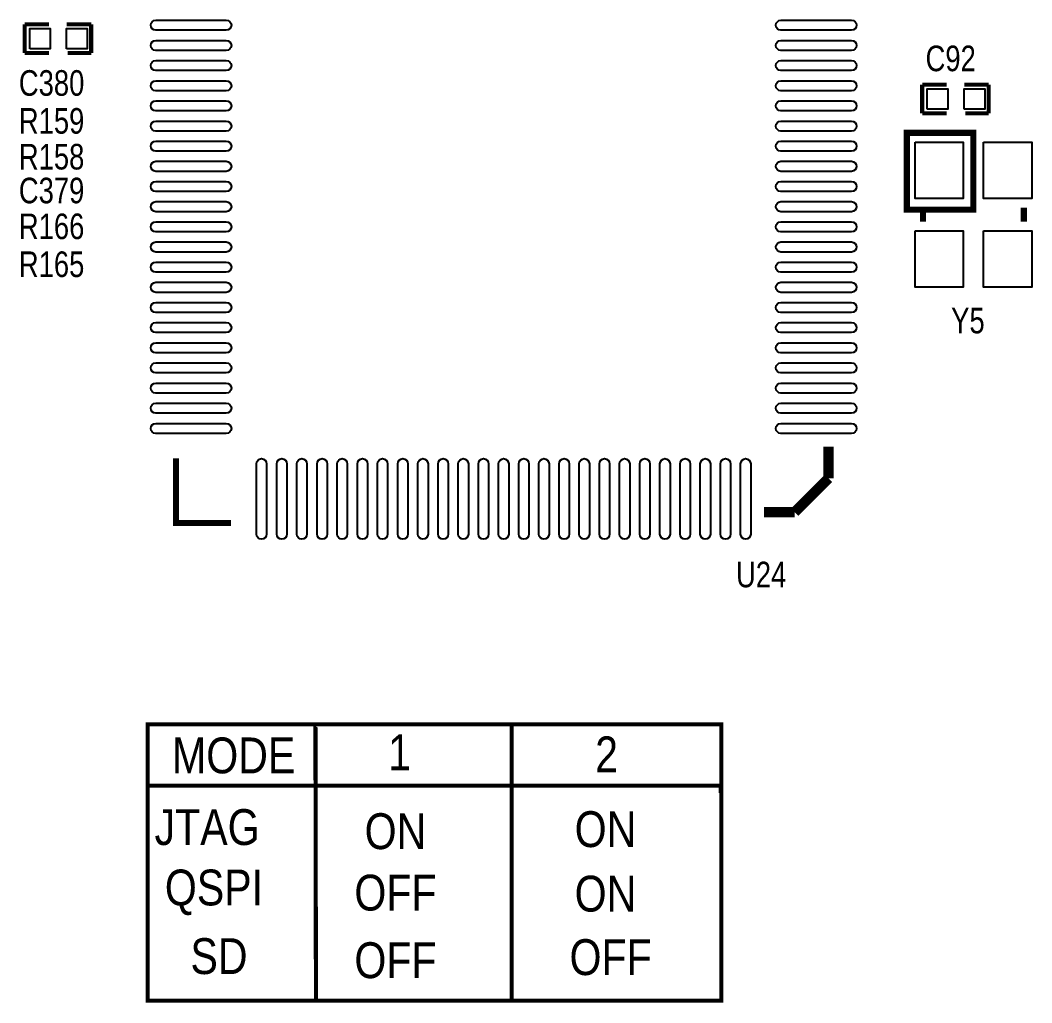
# Model space of a CAD drawing. Extents: x -7 to 215, y -4 to 107.
# Drawn here: x 143.67 to 168.74, y 59.03 to 83.4 of the extents above; entities that cross this region are included whole.
import ezdxf

# ---------------------------------------------------------------- set-up
doc = ezdxf.new("R2010")
doc.units = 0
for name, color, linetype in [('BG_SILKSCREEN_TOP', 2, 'CONTINUOUS'), ('PG_SILKSCREEN_TOP', 6, 'CONTINUOUS'), ('PIN_TOP', 7, 'CONTINUOUS'), ('RD_SILKSCREEN_TOP', 8, 'CONTINUOUS')]:
    doc.layers.add(name, color=color, linetype=linetype)

msp = doc.modelspace()

# ---------------------------------------------------------------- linework, layer by layer
at = {"layer": 'BG_SILKSCREEN_TOP', "const_width": 0.1016}
msp.add_lwpolyline([(146.821652, 65.939416), (161.045652, 65.939416), (161.045652, 59.081416), (146.821652, 59.081416)], close=True, dxfattribs=at)
for points in [[(151.00935, 65.920112), (150.98395, 65.920112), (150.99665, 59.100212)], [(155.84805, 65.932812), (155.84805, 59.125612)], [(146.847052, 64.415416), (161.02965, 64.415416), (161.02965, 64.231012)]]:
    msp.add_lwpolyline(points, dxfattribs=at)
at = {"layer": 'PG_SILKSCREEN_TOP'}
for points, const_width in [([(143.77289, 83.301332), (144.38249, 83.301332)], 0.1016), ([(143.77289, 83.301332), (143.77289, 82.590132)], 0.1016), ([(144.81429, 83.301332), (145.42389, 83.301332)], 0.1016), ([(145.42389, 83.301332), (145.42389, 82.590132)], 0.1016), ([(143.77289, 82.590132), (144.38249, 82.590132)], 0.1016), ([(145.42389, 82.590132), (144.83969, 82.590132)], 0.1016), ([(166.02583, 81.801716), (166.63543, 81.801716)], 0.1016), ([(166.02583, 81.801716), (166.02583, 81.090516)], 0.1016), ([(167.06723, 81.801716), (167.67683, 81.801716)], 0.1016), ([(167.67683, 81.801716), (167.67683, 81.090516)], 0.1016), ([(166.02583, 81.090516), (166.63543, 81.090516)], 0.1016), ([(167.67683, 81.090516), (167.09263, 81.090516)], 0.1016), ([(166.045896, 78.403958), (166.045896, 78.749906)], 0.1524), ([(168.545764, 78.749906), (168.545764, 78.403958)], 0.1524), ([(163.701222, 72.038464), (163.701222, 72.825864)], 0.254), ([(148.887434, 70.931024), (147.528534, 70.931024), (147.528534, 72.531224)], 0.1524), ([(162.863022, 71.200264), (163.701222, 72.038464)], 0.254), ([(162.101022, 71.200264), (162.863022, 71.200264)], 0.254)]:
    msp.add_lwpolyline(points, dxfattribs=dict(at, const_width=const_width))
at = {"layer": 'PG_SILKSCREEN_TOP', "const_width": 0.1524}
msp.add_lwpolyline([(167.29583, 80.481932), (167.29583, 78.703932), (165.64483, 78.703932), (165.64483, 80.608932), (167.29583, 80.608932)], close=True, dxfattribs=at)
at = {"layer": 'PIN_TOP'}
for points in [[(147.024344, 83.402424), (148.774404, 83.402424, -1), (148.774404, 83.152488), (147.024344, 83.152488, -1)], [(162.52444, 83.402424), (164.2745, 83.402424, -1), (164.2745, 83.152488), (162.52444, 83.152488, -1)], [(147.024344, 82.902552), (148.774404, 82.902552, -1), (148.774404, 82.652616), (147.024344, 82.652616, -1)], [(162.52444, 82.902552), (164.2745, 82.902552, -1), (164.2745, 82.652616), (162.52444, 82.652616, -1)], [(147.024344, 82.402426), (148.774404, 82.402426, -1), (148.774404, 82.15249), (147.024344, 82.15249, -1)], [(162.52444, 82.402426), (164.2745, 82.402426, -1), (164.2745, 82.15249), (162.52444, 82.15249, -1)], [(147.024344, 81.902554), (148.774404, 81.902554, -1), (148.774404, 81.652618), (147.024344, 81.652618, -1)], [(162.52444, 81.902554), (164.2745, 81.902554, -1), (164.2745, 81.652618), (162.52444, 81.652618, -1)], [(147.024344, 81.402428), (148.774404, 81.402428, -1), (148.774404, 81.152492), (147.024344, 81.152492, -1)], [(162.52444, 81.402428), (164.2745, 81.402428, -1), (164.2745, 81.152492), (162.52444, 81.152492, -1)], [(147.024344, 80.902556), (148.774404, 80.902556, -1), (148.774404, 80.65262), (147.024344, 80.65262, -1)], [(162.52444, 80.902556), (164.2745, 80.902556, -1), (164.2745, 80.65262), (162.52444, 80.65262, -1)], [(147.024344, 80.40243), (148.774404, 80.40243, -1), (148.774404, 80.152494), (147.024344, 80.152494, -1)], [(162.52444, 80.40243), (164.2745, 80.40243, -1), (164.2745, 80.152494), (162.52444, 80.152494, -1)], [(147.024344, 79.902558), (148.774404, 79.902558, -1), (148.774404, 79.652622), (147.024344, 79.652622, -1)], [(162.52444, 79.902558), (164.2745, 79.902558, -1), (164.2745, 79.652622), (162.52444, 79.652622, -1)], [(147.024344, 79.402432), (148.774404, 79.402432, -1), (148.774404, 79.152496), (147.024344, 79.152496, -1)], [(162.52444, 79.402432), (164.2745, 79.402432, -1), (164.2745, 79.152496), (162.52444, 79.152496, -1)], [(147.024344, 78.902306), (148.774404, 78.902306, -1), (148.774404, 78.65237), (147.024344, 78.65237, -1)], [(162.52444, 78.902306), (164.2745, 78.902306, -1), (164.2745, 78.65237), (162.52444, 78.65237, -1)], [(147.024344, 78.402434), (148.774404, 78.402434, -1), (148.774404, 78.152498), (147.024344, 78.152498, -1)], [(162.52444, 78.402434), (164.2745, 78.402434, -1), (164.2745, 78.152498), (162.52444, 78.152498, -1)], [(147.024344, 77.902308), (148.774404, 77.902308, -1), (148.774404, 77.652372), (147.024344, 77.652372, -1)], [(162.52444, 77.902308), (164.2745, 77.902308, -1), (164.2745, 77.652372), (162.52444, 77.652372, -1)], [(147.024344, 77.402436), (148.774404, 77.402436, -1), (148.774404, 77.1525), (147.024344, 77.1525, -1)], [(162.52444, 77.402436), (164.2745, 77.402436, -1), (164.2745, 77.1525), (162.52444, 77.1525, -1)], [(147.024344, 76.90231), (148.774404, 76.90231, -1), (148.774404, 76.652374), (147.024344, 76.652374, -1)], [(162.52444, 76.90231), (164.2745, 76.90231, -1), (164.2745, 76.652374), (162.52444, 76.652374, -1)], [(147.024344, 76.402438), (148.774404, 76.402438, -1), (148.774404, 76.152502), (147.024344, 76.152502, -1)], [(162.52444, 76.402438), (164.2745, 76.402438, -1), (164.2745, 76.152502), (162.52444, 76.152502, -1)], [(147.024344, 75.902312), (148.774404, 75.902312, -1), (148.774404, 75.652376), (147.024344, 75.652376, -1)], [(162.52444, 75.902312), (164.2745, 75.902312, -1), (164.2745, 75.652376), (162.52444, 75.652376, -1)], [(147.024344, 75.40244), (148.774404, 75.40244, -1), (148.774404, 75.152504), (147.024344, 75.152504, -1)], [(162.52444, 75.40244), (164.2745, 75.40244, -1), (164.2745, 75.152504), (162.52444, 75.152504, -1)], [(147.024344, 74.902314), (148.774404, 74.902314, -1), (148.774404, 74.652378), (147.024344, 74.652378, -1)], [(162.52444, 74.902314), (164.2745, 74.902314, -1), (164.2745, 74.652378), (162.52444, 74.652378, -1)], [(147.024344, 74.402442), (148.774404, 74.402442, -1), (148.774404, 74.152506), (147.024344, 74.152506, -1)], [(162.52444, 74.402442), (164.2745, 74.402442, -1), (164.2745, 74.152506), (162.52444, 74.152506, -1)], [(147.024344, 73.902316), (148.774404, 73.902316, -1), (148.774404, 73.65238), (147.024344, 73.65238, -1)], [(162.52444, 73.902316), (164.2745, 73.902316, -1), (164.2745, 73.65238), (162.52444, 73.65238, -1)], [(147.024344, 73.402444), (148.774404, 73.402444, -1), (148.774404, 73.152508), (147.024344, 73.152508, -1)], [(162.52444, 73.402444), (164.2745, 73.402444, -1), (164.2745, 73.152508), (162.52444, 73.152508, -1)], [(149.524466, 70.652386), (149.524466, 72.402446, -1), (149.774402, 72.402446), (149.774402, 70.652386, -1)], [(150.024338, 70.652386), (150.024338, 72.402446, -1), (150.274274, 72.402446), (150.274274, 70.652386, -1)], [(150.524464, 70.652386), (150.524464, 72.402446, -1), (150.7744, 72.402446), (150.7744, 70.652386, -1)], [(151.024336, 70.652386), (151.024336, 72.402446, -1), (151.274272, 72.402446), (151.274272, 70.652386, -1)], [(151.524462, 70.652386), (151.524462, 72.402446, -1), (151.774398, 72.402446), (151.774398, 70.652386, -1)], [(152.024334, 70.652386), (152.024334, 72.402446, -1), (152.27427, 72.402446), (152.27427, 70.652386, -1)], [(152.52446, 70.652386), (152.52446, 72.402446, -1), (152.774396, 72.402446), (152.774396, 70.652386, -1)], [(153.024332, 70.652386), (153.024332, 72.402446, -1), (153.274268, 72.402446), (153.274268, 70.652386, -1)], [(153.524458, 70.652386), (153.524458, 72.402446, -1), (153.774394, 72.402446), (153.774394, 70.652386, -1)], [(154.02433, 70.652386), (154.02433, 72.402446, -1), (154.274266, 72.402446), (154.274266, 70.652386, -1)], [(154.524456, 70.652386), (154.524456, 72.402446, -1), (154.774392, 72.402446), (154.774392, 70.652386, -1)], [(155.024328, 70.652386), (155.024328, 72.402446, -1), (155.274264, 72.402446), (155.274264, 70.652386, -1)], [(155.524454, 70.652386), (155.524454, 72.402446, -1), (155.77439, 72.402446), (155.77439, 70.652386, -1)], [(156.02458, 70.652386), (156.02458, 72.402446, -1), (156.274516, 72.402446), (156.274516, 70.652386, -1)], [(156.524452, 70.652386), (156.524452, 72.402446, -1), (156.774388, 72.402446), (156.774388, 70.652386, -1)], [(157.024578, 70.652386), (157.024578, 72.402446, -1), (157.274514, 72.402446), (157.274514, 70.652386, -1)], [(157.52445, 70.652386), (157.52445, 72.402446, -1), (157.774386, 72.402446), (157.774386, 70.652386, -1)], [(158.024576, 70.652386), (158.024576, 72.402446, -1), (158.274512, 72.402446), (158.274512, 70.652386, -1)], [(158.524448, 70.652386), (158.524448, 72.402446, -1), (158.774384, 72.402446), (158.774384, 70.652386, -1)], [(159.024574, 70.652386), (159.024574, 72.402446, -1), (159.27451, 72.402446), (159.27451, 70.652386, -1)], [(159.524446, 70.652386), (159.524446, 72.402446, -1), (159.774382, 72.402446), (159.774382, 70.652386, -1)], [(160.024572, 70.652386), (160.024572, 72.402446, -1), (160.274508, 72.402446), (160.274508, 70.652386, -1)], [(160.524444, 70.652386), (160.524444, 72.402446, -1), (160.77438, 72.402446), (160.77438, 70.652386, -1)], [(161.02457, 70.652386), (161.02457, 72.402446, -1), (161.274506, 72.402446), (161.274506, 70.652386, -1)], [(161.524442, 70.652386), (161.524442, 72.402446, -1), (161.774378, 72.402446), (161.774378, 70.652386, -1)]]:
    msp.add_lwpolyline(points, format="xyb", close=True, dxfattribs=at)
for points in [[(143.89989, 82.691732), (143.89989, 83.199732), (144.40789, 83.199732), (144.40789, 82.691732)], [(144.81429, 82.691732), (144.81429, 83.199732), (145.32229, 83.199732), (145.32229, 82.691732)], [(166.15283, 81.192116), (166.15283, 81.700116), (166.66083, 81.700116), (166.66083, 81.192116)], [(167.06723, 81.192116), (167.06723, 81.700116), (167.57523, 81.700116), (167.57523, 81.192116)], [(165.849046, 80.375506), (167.042846, 80.375506), (167.042846, 78.978506), (165.849046, 78.978506)], [(167.548814, 80.375506), (168.742614, 80.375506), (168.742614, 78.978506), (167.548814, 78.978506)], [(165.849046, 78.175358), (167.042846, 78.175358), (167.042846, 76.778358), (165.849046, 76.778358)], [(167.548814, 78.175358), (168.742614, 78.175358), (168.742614, 76.778358), (167.548814, 76.778358)]]:
    msp.add_lwpolyline(points, close=True, dxfattribs=at)

# ---------------------------------------------------------------- texts
at = {"layer": 'BG_SILKSCREEN_TOP', "width": 0.857143}
for s, p in [('MODE', (147.42795, 64.721994)), ('1', (152.78735, 64.798194)), ('2', (157.91815, 64.747394)), ('JTAG', (146.99615, 62.943994)), ('ON', (152.20315, 62.842394)), ('ON', (157.41015, 62.893194)), ('QSPI', (147.25015, 61.445394)), ('OFF', (151.94915, 61.318394)), ('ON', (157.41015, 61.292994)), ('SD', (147.88515, 59.743594)), ('OFF', (151.94915, 59.641994)), ('OFF', (157.28315, 59.718194))]:
    msp.add_text(s, height=0.889, dxfattribs=at).set_placement(p)
at = {"layer": 'RD_SILKSCREEN_TOP', "width": 0.8}
for s, p in [('C92', (166.10965, 82.138012)), ('C380', (143.63065, 81.528412)), ('R159', (143.63065, 80.588612)), ('R158', (143.63065, 79.699612)), ('C379', (143.63065, 78.861412)), ('R166', (143.63065, 77.972412)), ('R165', (143.63065, 77.032612)), ('Y5', (166.74465, 75.635612)), ('U24', (161.41065, 69.336412))]:
    msp.add_text(s, height=0.635, dxfattribs=at).set_placement(p)

doc.saveas('drawing.dxf')
